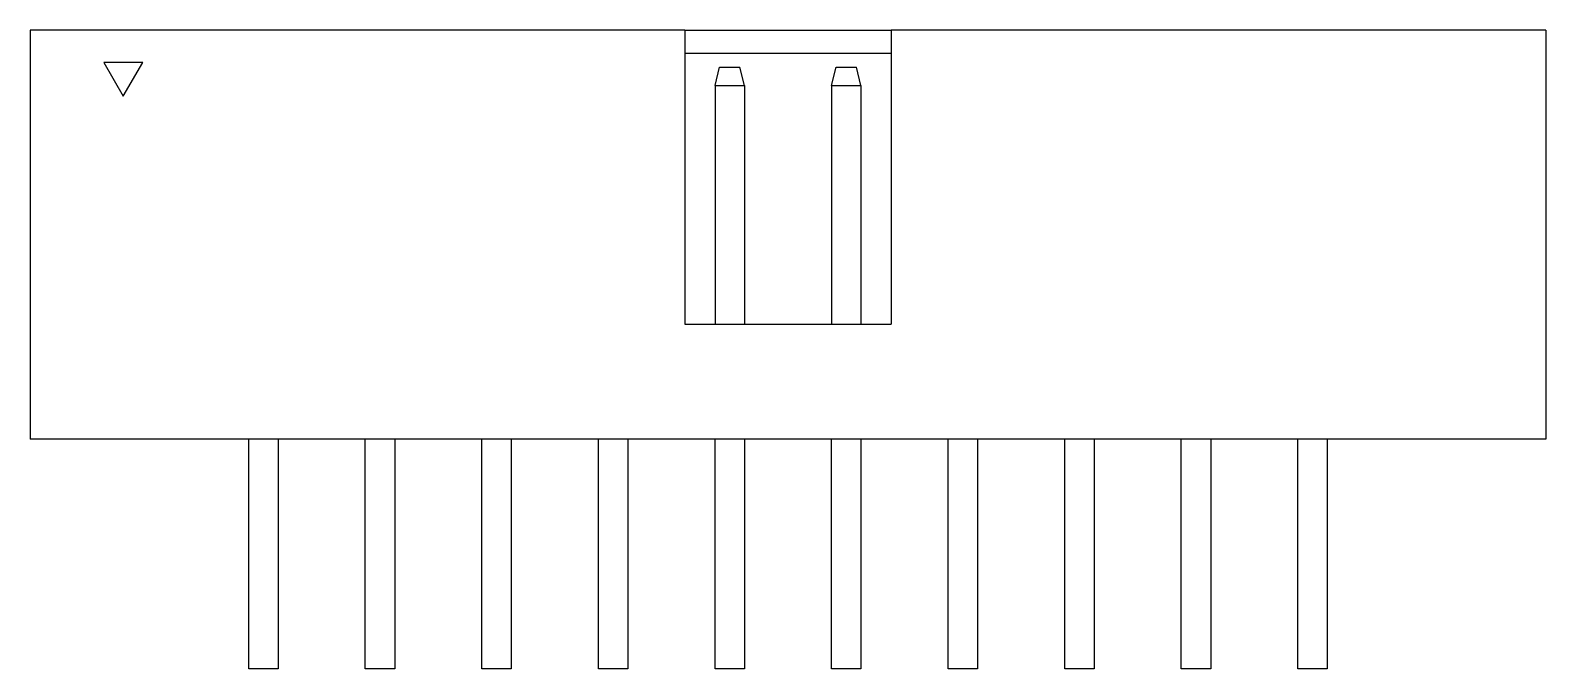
# Model space of a CAD drawing. Header units: millimetres. Extents: x -16.5 to 16.5, y -1.6 to 12.3.
import ezdxf

# ---------------------------------------------------------------- set-up
doc = ezdxf.new("R2010")
doc.units = ezdxf.units.MM
doc.linetypes.add('K5LT_BASIC', pattern=[0])

msp = doc.modelspace()

# ---------------------------------------------------------------- linework, layer by layer
at = {"color": 150, "linetype": 'K5LT_BASIC', "lineweight": 25, "true_color": 0x0080ff}
for p, q in [((-2.25, 12.31), (-16.51, 12.31)), ((-16.51, 12.31), (-16.51, 3.41)), ((-2.25, 12.31), (-2.25, 5.91)), ((-2.25, 12.31), (2.25, 12.31)), ((16.51, 12.31), (2.25, 12.31)), ((2.25, 12.31), (2.25, 5.91)), ((16.51, 12.31), (16.51, 3.41)), ((-14.91, 11.61), (-14.485, 10.874)), ((-14.06, 11.61), (-14.91, 11.61)), ((-14.485, 10.874), (-14.06, 11.61)), ((-2.25, 11.81), (2.25, 11.81)), ((-1.59, 11.11), (-1.49, 11.51)), ((-1.49, 11.51), (-1.05, 11.51)), ((-0.95, 11.11), (-1.05, 11.51)), ((0.95, 11.11), (1.05, 11.51)), ((1.05, 11.51), (1.49, 11.51)), ((1.59, 11.11), (1.49, 11.51)), ((-1.59, 11.11), (-1.59, 5.91)), ((-1.59, 11.11), (-0.95, 11.11)), ((-0.95, 11.11), (-0.95, 5.91)), ((0.95, 11.11), (1.59, 11.11)), ((0.95, 11.11), (0.95, 5.91)), ((1.59, 11.11), (1.59, 5.91)), ((-2.25, 5.91), (2.25, 5.91)), ((16.51, 3.41), (-16.51, 3.41)), ((-11.75, -0.65), (-11.75, 3.41)), ((-11.11, 3.41), (-11.11, -0.65)), ((-9.21, -0.65), (-9.21, 3.41)), ((-8.57, 3.41), (-8.57, -0.65)), ((-6.67, -0.65), (-6.67, 3.41)), ((-6.03, 3.41), (-6.03, -0.65)), ((-4.13, -0.65), (-4.13, 3.41)), ((-3.49, 3.41), (-3.49, -0.65)), ((-1.59, -0.65), (-1.59, 3.41)), ((-0.95, 3.41), (-0.95, -0.65)), ((0.95, -0.65), (0.95, 3.41)), ((1.59, 3.41), (1.59, -0.65)), ((3.49, -0.65), (3.49, 3.41)), ((4.13, 3.41), (4.13, -0.65)), ((6.03, -0.65), (6.03, 3.41)), ((6.67, 3.41), (6.67, -0.65)), ((8.57, -0.65), (8.57, 3.41)), ((9.21, 3.41), (9.21, -0.65)), ((11.11, -0.65), (11.11, 3.41)), ((11.75, 3.41), (11.75, -0.65)), ((-11.75, -1.59), (-11.75, -0.65)), ((-11.11, -0.65), (-11.11, -1.59)), ((-9.21, -1.59), (-9.21, -0.65)), ((-8.57, -0.65), (-8.57, -1.59)), ((-6.67, -1.59), (-6.67, -0.65)), ((-6.03, -0.65), (-6.03, -1.59)), ((-4.13, -1.59), (-4.13, -0.65)), ((-3.49, -0.65), (-3.49, -1.59)), ((-1.59, -1.59), (-1.59, -0.65)), ((-0.95, -0.65), (-0.95, -1.59)), ((0.95, -1.59), (0.95, -0.65)), ((1.59, -0.65), (1.59, -1.59)), ((3.49, -1.59), (3.49, -0.65)), ((4.13, -0.65), (4.13, -1.59)), ((6.03, -1.59), (6.03, -0.65)), ((6.67, -0.65), (6.67, -1.59)), ((8.57, -1.59), (8.57, -0.65)), ((9.21, -0.65), (9.21, -1.59)), ((11.11, -1.59), (11.11, -0.65)), ((11.75, -0.65), (11.75, -1.59)), ((-11.11, -1.59), (-11.75, -1.59)), ((-8.57, -1.59), (-9.21, -1.59)), ((-6.03, -1.59), (-6.67, -1.59)), ((-3.49, -1.59), (-4.13, -1.59)), ((-0.95, -1.59), (-1.59, -1.59)), ((1.59, -1.59), (0.95, -1.59)), ((4.13, -1.59), (3.49, -1.59)), ((6.67, -1.59), (6.03, -1.59)), ((9.21, -1.59), (8.57, -1.59)), ((11.75, -1.59), (11.11, -1.59))]:
    msp.add_line(p, q, dxfattribs=at)

doc.saveas('drawing.dxf')
